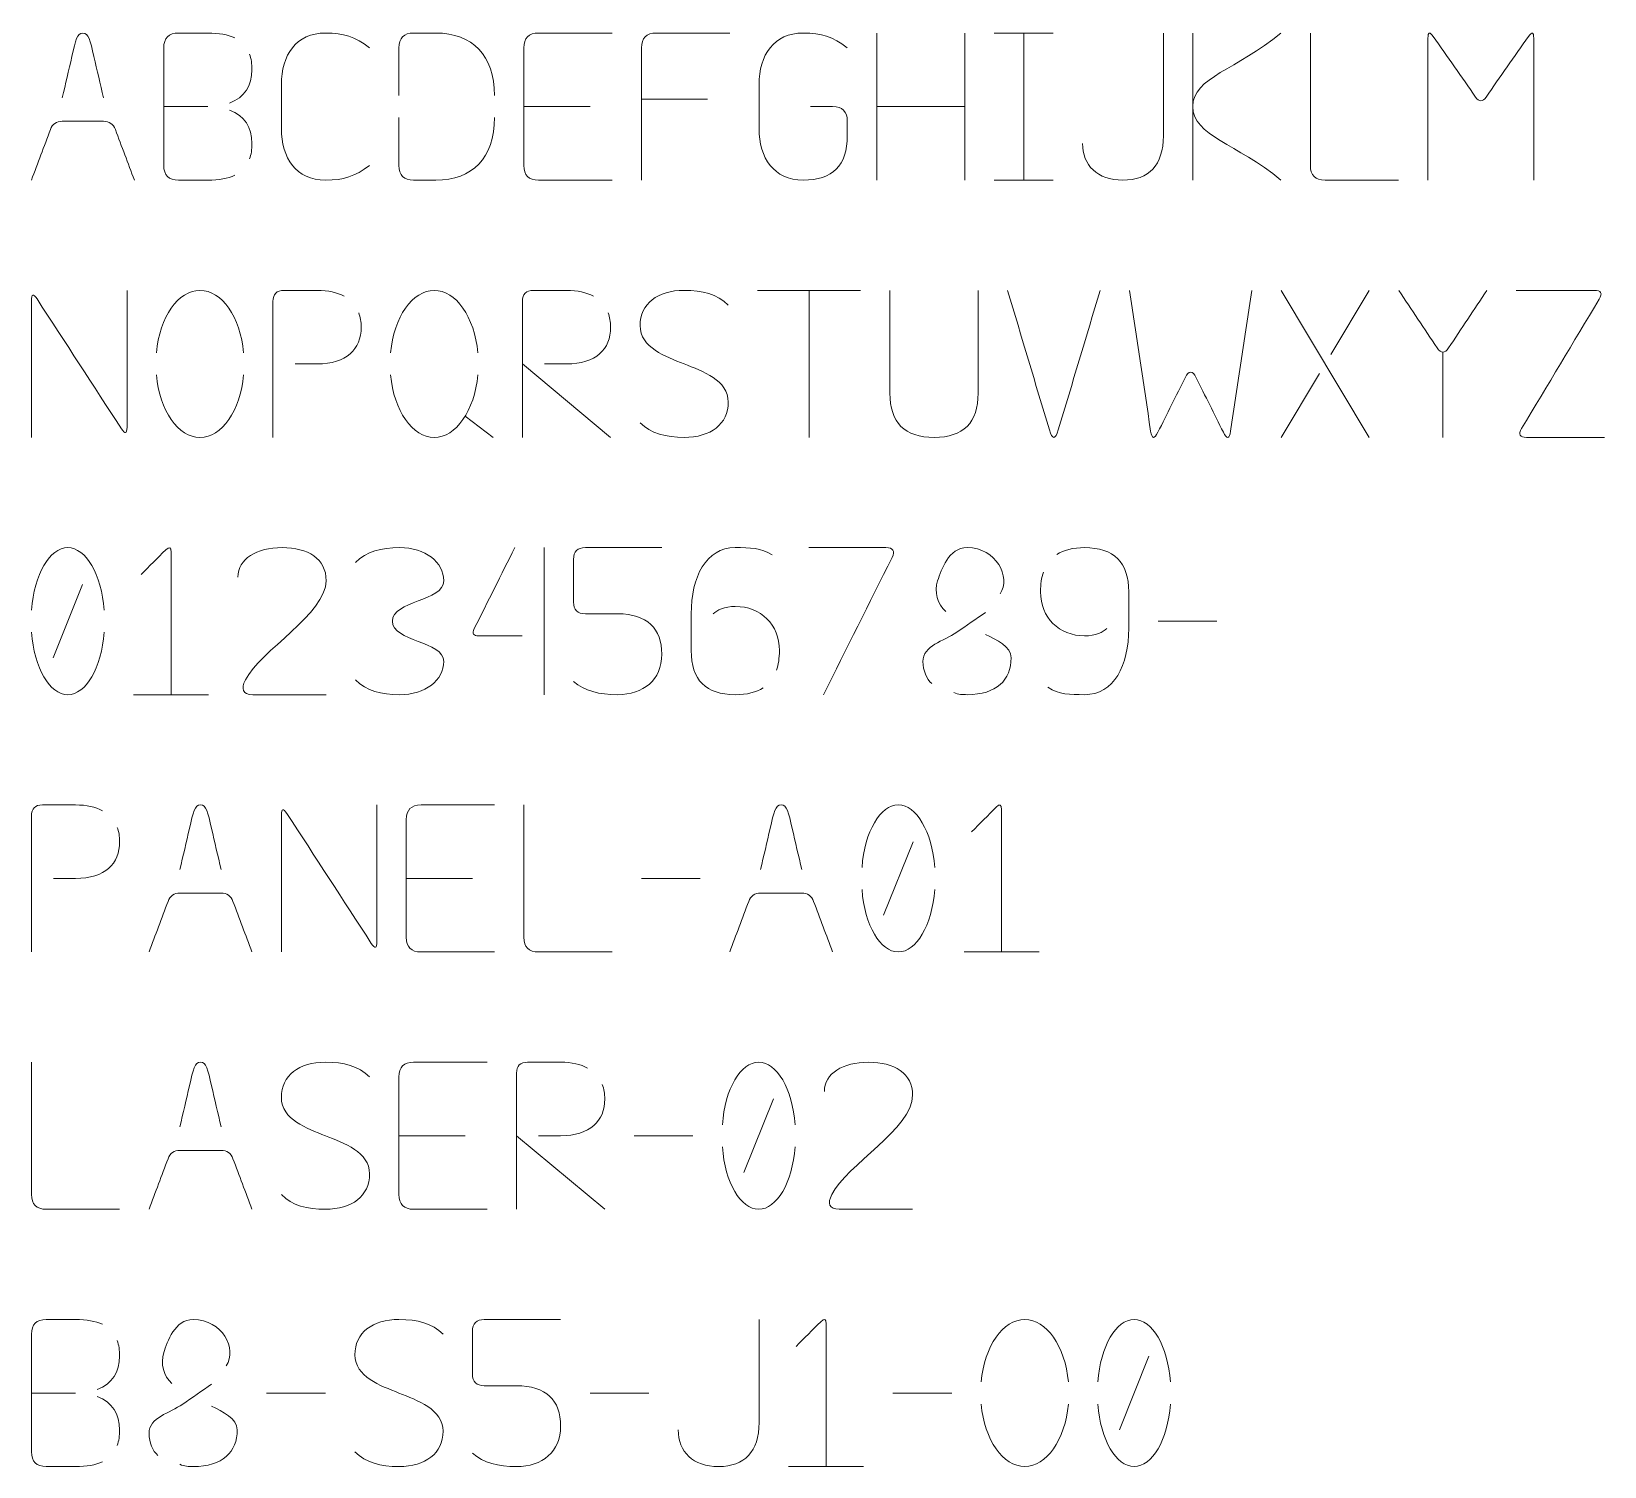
# Model space of a CAD drawing. Header units: millimetres. Extents: x 0 to 214, y -175 to 20.
import ezdxf

# ---------------------------------------------------------------- set-up
doc = ezdxf.new("R2010")
doc.units = ezdxf.units.MM
doc.layers.add('ID_CUT_SINGLELINE', color=3, linetype='Continuous', lineweight=0)

msp = doc.modelspace()

# ---------------------------------------------------------------- linework, layer by layer
at = {"layer": 'ID_CUT_SINGLELINE'}
for p, q in [((115, 0), (115, 20)), ((127, 0), (127, 20)), ((131, 20), (139, 20)), ((135, 20), (135, 0)), ((158, 0), (158, 20)), ((83, 11), (92, 11)), ((18, 10), (24, 10)), ((67, 10), (76, 10)), ((115, 10), (127, 10)), ((131, 0), (139, 0)), ((98.8, -15), (112.8, -15)), ((105.8, -15), (105.8, -35)), ((170.02, -15), (182.02, -35)), ((176.8, -23.71), (182.02, -15)), ((192.02, -23.42), (192.02, -35)), ((66.8, -25), (78.8, -35)), ((170.02, -35), (175.25, -26.29)), ((59.02, -32.11), (62.8, -35)), ((69.76, -50), (69.76, -70)), ((2.94, -65), (6.94, -55)), ((153.29, -60), (161.29, -60)), ((13.89, -70), (24.1, -70)), ((115.94, -100), (119.94, -90)), ((51, -95), (60, -95)), ((83, -95), (91, -95)), ((126.89, -105), (137.1, -105)), ((96.94, -135), (100.94, -125)), ((50, -130), (59, -130)), ((66, -130), (78, -140)), ((82, -130), (90, -130)), ((148.02, -170), (152.02, -160)), ((0, -165), (6, -165)), ((32, -165), (40, -165)), ((76, -165), (84, -165)), ((117.21, -165), (125.21, -165)), ((103, -175), (113.21, -175))]:
    msp.add_line(p, q, dxfattribs=at)
for points, knots in [([(4.2, 11.2), (4.63, 13.07), (5.07, 14.93), (5.5, 16.8), (6.02, 19.04), (6.2, 20), (7, 20), (7.8, 20), (7.98, 19.04), (8.5, 16.8), (8.93, 14.93), (9.37, 13.07), (9.8, 11.2)], [0, 0, 0, 0, 1, 1, 1, 2, 2, 2, 3, 3, 3, 4, 4, 4, 4]), ([(27.65, 19.35), (26.71, 19.79), (25.49, 20), (24, 20), (22.67, 20), (21.33, 20), (20, 20), (18.67, 20), (18, 19.33), (18, 18), (18, 12.67), (18, 7.33), (18, 2), (18, 0.67), (18.67, 0), (20, 0), (21.33, 0), (22.67, 0), (24, 0), (25.49, 0), (26.71, 0.21), (27.65, 0.65)], [0, 0, 0, 0, 1, 1, 1, 2, 2, 2, 3, 3, 3, 4, 4, 4, 5, 5, 5, 6, 6, 6, 7, 7, 7, 7]), ([(46, 18), (44, 19.5), (42.5, 20), (40, 20), (36, 20), (34, 17), (34, 13), (34, 11), (34, 9), (34, 7), (34, 3), (36, 0), (40, 0), (42.5, 0), (44, 0.5), (46, 2)], [0, 0, 0, 0, 1, 1, 1, 2, 2, 2, 3, 3, 3, 4, 4, 4, 5, 5, 5, 5]), ([(50, 11.5), (50, 13.67), (50, 15.83), (50, 18), (50, 19.33), (50.67, 20), (52, 20), (53, 20), (54, 20), (55, 20), (60, 20), (63, 17), (63, 11.5)], [0, 0, 0, 0, 1, 1, 1, 2, 2, 2, 3, 3, 3, 4, 4, 4, 4]), ([(79, 20), (75.67, 20), (72.33, 20), (69, 20), (67.67, 20), (67, 19.33), (67, 18), (67, 12.67), (67, 7.33), (67, 2), (67, 0.67), (67.67, 0), (69, 0), (72.33, 0), (75.67, 0), (79, 0)], [0, 0, 0, 0, 1, 1, 1, 2, 2, 2, 3, 3, 3, 4, 4, 4, 5, 5, 5, 5]), ([(83, 0), (83, 6), (83, 12), (83, 18), (83, 19.33), (83.67, 20), (85, 20), (88.33, 20), (91.67, 20), (95, 20)], [0, 0, 0, 0, 1, 1, 1, 2, 2, 2, 3, 3, 3, 3]), ([(111, 18), (109, 19.5), (107.5, 20), (105, 20), (101, 20), (99, 17), (99, 13), (99, 11), (99, 9), (99, 7), (99, 3), (101, 0), (105, 0), (109, 0), (111, 2), (111, 6), (111, 6.67), (111, 7.33), (111, 8), (111, 9.33), (110.33, 10), (109, 10), (108, 10), (107, 10), (106, 10)], [0, 0, 0, 0, 1, 1, 1, 2, 2, 2, 3, 3, 3, 4, 4, 4, 5, 5, 5, 6, 6, 6, 7, 7, 7, 8, 8, 8, 8]), ([(154, 20), (154, 15.33), (154, 10.67), (154, 6), (154, 2), (152, 0), (148.5, 0), (145, 0), (143, 2), (143, 5)], [0, 0, 0, 0, 1, 1, 1, 2, 2, 2, 3, 3, 3, 3]), ([(170, 20), (164, 15), (158, 14), (158, 10), (158, 6), (164, 5), (170, 0)], [0, 0, 0, 0, 1, 1, 1, 2, 2, 2, 2]), ([(174, 20), (174, 14), (174, 8), (174, 2), (174, 0.67), (174.67, 0), (176, 0), (179.33, 0), (182.67, 0), (186, 0)], [0, 0, 0, 0, 1, 1, 1, 2, 2, 2, 3, 3, 3, 3]), ([(190, 0), (190, 6.44), (190, 12.88), (190, 19.32), (190, 20.14), (190.24, 20.22), (190.71, 19.55), (192.63, 16.79), (194.56, 14.04), (196.49, 11.29), (196.96, 10.61), (197.43, 10.61), (197.9, 11.29), (199.83, 14.04), (201.75, 16.79), (203.68, 19.55), (204.15, 20.22), (204.39, 20.14), (204.39, 19.32), (204.39, 12.88), (204.39, 6.44), (204.39, 0)], [0, 0, 0, 0, 1, 1, 1, 2, 2, 2, 3, 3, 3, 4, 4, 4, 5, 5, 5, 6, 6, 6, 7, 7, 7, 7]), ([(29.67, 17.13), (29.89, 16.53), (30, 15.82), (30, 15), (30, 12.87), (28.99, 11.24), (26.96, 10.48)], [0, 0, 0, 0, 1, 1, 1, 2, 2, 2, 2]), ([(29.67, 2.87), (29.89, 3.47), (30, 4.18), (30, 5), (30, 7.13), (28.99, 8.76), (26.96, 9.52)], [0, 0, 0, 0, 1, 1, 1, 2, 2, 2, 2]), ([(0, 0), (0.86, 2.29), (1.72, 4.58), (2.58, 6.88), (2.86, 7.63), (3.4, 8), (4.2, 8), (6.07, 8), (7.93, 8), (9.8, 8), (10.6, 8), (11.14, 7.63), (11.42, 6.88), (12.28, 4.58), (13.14, 2.29), (14, 0)], [0, 0, 0, 0, 1, 1, 1, 2, 2, 2, 3, 3, 3, 4, 4, 4, 5, 5, 5, 5]), ([(50, 8.5), (50, 6.33), (50, 4.17), (50, 2), (50, 0.67), (50.67, 0), (52, 0), (53, 0), (54, 0), (55, 0), (60, 0), (63, 3), (63, 8.5)], [0, 0, 0, 0, 1, 1, 1, 2, 2, 2, 3, 3, 3, 4, 4, 4, 4]), ([(0, -35), (0, -28.8), (0, -22.6), (0, -16.4), (0, -15.47), (0.25, -15.39), (0.76, -16.17), (4.59, -22.06), (8.41, -27.94), (12.24, -33.83), (12.75, -34.61), (13, -34.53), (13, -33.6), (13, -27.4), (13, -21.2), (13, -15)], [0, 0, 0, 0, 1, 1, 1, 2, 2, 2, 3, 3, 3, 4, 4, 4, 5, 5, 5, 5]), ([(28.86, -23.5), (28.42, -18.61), (25.9, -15), (22.93, -15), (19.97, -15), (17.44, -18.61), (17, -23.5)], [0, 0, 0, 0, 1, 1, 1, 2, 2, 2, 2]), ([(32.86, -35), (32.86, -28.83), (32.86, -22.67), (32.86, -16.5), (32.86, -15.5), (33.36, -15), (34.36, -15), (35.86, -15), (37.36, -15), (38.86, -15), (40.37, -15), (41.6, -15.28), (42.54, -15.8)], [0, 0, 0, 0, 1, 1, 1, 2, 2, 2, 3, 3, 3, 4, 4, 4, 4]), ([(60.73, -23.5), (60.28, -18.61), (57.76, -15), (54.8, -15), (51.83, -15), (49.31, -18.61), (48.86, -23.5)], [0, 0, 0, 0, 1, 1, 1, 2, 2, 2, 2]), ([(66.8, -35), (66.8, -28.83), (66.8, -22.67), (66.8, -16.5), (66.8, -15.5), (67.3, -15), (68.3, -15), (69.8, -15), (71.3, -15), (72.8, -15), (74.31, -15), (75.53, -15.28), (76.47, -15.8)], [0, 0, 0, 0, 1, 1, 1, 2, 2, 2, 3, 3, 3, 4, 4, 4, 4]), ([(94.8, -17), (93.3, -15.5), (91.3, -15), (88.8, -15), (85.2, -15), (82.8, -16.8), (82.8, -19.8), (82.8, -22.8), (86.3, -24), (88.8, -25), (91.3, -26), (94.8, -27.2), (94.8, -30.2), (94.8, -33.2), (92.4, -35), (88.8, -35), (86.3, -35), (84.3, -34.5), (82.8, -33)], [0, 0, 0, 0, 1, 1, 1, 2, 2, 2, 3, 3, 3, 4, 4, 4, 5, 5, 5, 6, 6, 6, 6]), ([(116.8, -15), (116.8, -19.67), (116.8, -24.33), (116.8, -29), (116.8, -33), (118.8, -35), (122.8, -35), (126.8, -35), (128.8, -33), (128.8, -29), (128.8, -24.33), (128.8, -19.67), (128.8, -15)], [0, 0, 0, 0, 1, 1, 1, 2, 2, 2, 3, 3, 3, 4, 4, 4, 4]), ([(132.8, -15), (134.7, -21.33), (136.6, -27.66), (138.49, -33.99), (138.9, -35.34), (139.3, -35.34), (139.7, -33.99), (141.6, -27.66), (143.5, -21.33), (145.4, -15)], [0, 0, 0, 0, 1, 1, 1, 2, 2, 2, 3, 3, 3, 3]), ([(149.4, -15), (150.36, -21.38), (151.31, -27.76), (152.27, -34.14), (152.43, -35.23), (152.76, -35.29), (153.26, -34.29), (154.5, -31.82), (155.73, -29.35), (156.97, -26.88), (157.46, -25.89), (157.96, -25.89), (158.46, -26.88), (159.69, -29.35), (160.93, -31.82), (162.16, -34.29), (162.66, -35.29), (162.99, -35.23), (163.15, -34.14), (164.11, -27.76), (165.07, -21.38), (166.02, -15)], [0, 0, 0, 0, 1, 1, 1, 2, 2, 2, 3, 3, 3, 4, 4, 4, 5, 5, 5, 6, 6, 6, 7, 7, 7, 7]), ([(186.02, -15), (187.77, -17.61), (189.51, -20.22), (191.25, -22.84), (191.77, -23.61), (192.28, -23.61), (192.8, -22.84), (194.54, -20.22), (196.28, -17.61), (198.02, -15)], [0, 0, 0, 0, 1, 1, 1, 2, 2, 2, 3, 3, 3, 3]), ([(202.02, -15), (205.56, -15), (209.09, -15), (212.62, -15), (213.56, -15), (213.78, -15.4), (213.3, -16.2), (209.78, -22.07), (206.26, -27.93), (202.74, -33.8), (202.26, -34.6), (202.49, -35), (203.42, -35), (206.96, -35), (210.49, -35), (214.02, -35)], [0, 0, 0, 0, 1, 1, 1, 2, 2, 2, 3, 3, 3, 4, 4, 4, 5, 5, 5, 5]), ([(44.53, -18.05), (44.75, -18.63), (44.86, -19.29), (44.86, -20), (44.86, -23), (42.86, -25), (38.86, -25), (37.86, -25), (36.86, -25), (35.86, -25)], [0, 0, 0, 0, 1, 1, 1, 2, 2, 2, 3, 3, 3, 3]), ([(78.46, -18.05), (78.68, -18.63), (78.8, -19.29), (78.8, -20), (78.8, -23), (76.8, -25), (72.8, -25), (71.8, -25), (70.8, -25), (69.8, -25)], [0, 0, 0, 0, 1, 1, 1, 2, 2, 2, 3, 3, 3, 3]), ([(17, -26.5), (17.44, -31.39), (19.97, -35), (22.93, -35), (25.9, -35), (28.42, -31.39), (28.86, -26.5)], [0, 0, 0, 0, 1, 1, 1, 2, 2, 2, 2]), ([(48.86, -26.5), (49.31, -31.39), (51.83, -35), (54.8, -35), (57.76, -35), (60.28, -31.39), (60.73, -26.5)], [0, 0, 0, 0, 1, 1, 1, 2, 2, 2, 2]), ([(9.89, -58.5), (9.52, -53.61), (7.42, -50), (4.94, -50), (2.47, -50), (0.37, -53.61), (0, -58.5)], [0, 0, 0, 0, 1, 1, 1, 2, 2, 2, 2]), ([(14.91, -53.66), (16.03, -52.54), (17.15, -51.42), (18.27, -50.3), (18.75, -49.82), (18.99, -49.92), (18.99, -50.6), (18.99, -57.07), (18.99, -63.53), (18.99, -70)], [0, 0, 0, 0, 1, 1, 1, 2, 2, 2, 3, 3, 3, 3]), ([(28.1, -54), (28.1, -51.5), (30.6, -50), (34.1, -50), (37.6, -50), (40.1, -51.5), (40.1, -54.5), (40.1, -59), (31.1, -64), (29.1, -68), (28.5, -69.2), (28.7, -70), (30.1, -70), (33.43, -70), (36.77, -70), (40.1, -70)], [0, 0, 0, 0, 1, 1, 1, 2, 2, 2, 3, 3, 3, 4, 4, 4, 5, 5, 5, 5]), ([(44.1, -52), (45.6, -50.5), (47.6, -50), (50.1, -50), (53.6, -50), (56.1, -52), (56.1, -54.5), (56.1, -57.3), (49.1, -57.2), (49.1, -60), (49.1, -62.8), (56.1, -62.7), (56.1, -65.5), (56.1, -68), (53.6, -70), (50.1, -70), (47.6, -70), (45.6, -69.5), (44.1, -68)], [0, 0, 0, 0, 1, 1, 1, 2, 2, 2, 3, 3, 3, 4, 4, 4, 5, 5, 5, 6, 6, 6, 6]), ([(65.76, -50), (63.92, -53.67), (62.09, -57.34), (60.25, -61.02), (59.92, -61.67), (60.13, -62), (60.86, -62), (62.83, -62), (64.79, -62), (66.76, -62)], [0, 0, 0, 0, 1, 1, 1, 2, 2, 2, 3, 3, 3, 3]), ([(85.76, -50), (82.29, -50), (78.83, -50), (75.36, -50), (74.29, -50), (73.76, -50.53), (73.76, -51.6), (73.76, -53.53), (73.76, -55.47), (73.76, -57.4), (73.76, -58.47), (74.29, -59), (75.36, -59), (76.83, -59), (78.29, -59), (79.76, -59), (83.76, -59), (85.76, -61), (85.76, -64.5), (85.76, -68), (83.26, -70), (79.76, -70), (77.26, -70), (75.26, -69.5), (73.76, -68.2)], [0, 0, 0, 0, 1, 1, 1, 2, 2, 2, 3, 3, 3, 4, 4, 4, 5, 5, 5, 6, 6, 6, 7, 7, 7, 8, 8, 8, 8]), ([(100.76, -51), (99.26, -50), (97.76, -50), (95.76, -50), (91.76, -50), (89.76, -54), (89.76, -59), (89.76, -60.67), (89.76, -62.33), (89.76, -64), (89.76, -68), (91.76, -70), (95.76, -70), (97.34, -70), (98.61, -69.69), (99.56, -69.06)], [0, 0, 0, 0, 1, 1, 1, 2, 2, 2, 3, 3, 3, 4, 4, 4, 5, 5, 5, 5]), ([(105.76, -50), (109.26, -50), (112.76, -50), (116.26, -50), (117.26, -50), (117.53, -50.45), (117.09, -51.34), (113.98, -57.56), (110.87, -63.78), (107.76, -70)], [0, 0, 0, 0, 1, 1, 1, 2, 2, 2, 3, 3, 3, 3]), ([(124.39, -58.7), (123.29, -57.7), (122.79, -56), (123.29, -54.5), (123.79, -53), (124.79, -50), (127.29, -50), (131.29, -50), (133.29, -54), (131.79, -56.3)], [0, 0, 0, 0, 1, 1, 1, 2, 2, 2, 3, 3, 3, 3]), ([(138.29, -69), (139.79, -70), (141.29, -70), (143.29, -70), (147.29, -70), (149.29, -66), (149.29, -61), (149.29, -59.33), (149.29, -57.67), (149.29, -56), (149.29, -52), (147.29, -50), (143.29, -50), (141.72, -50), (140.45, -50.31), (139.49, -50.94)], [0, 0, 0, 0, 1, 1, 1, 2, 2, 2, 3, 3, 3, 4, 4, 4, 5, 5, 5, 5]), ([(137.68, -53.33), (137.42, -54.09), (137.29, -54.98), (137.29, -56), (137.29, -59.5), (139.79, -62), (143.29, -62), (144.79, -62), (145.79, -61.5), (146.29, -61)], [0, 0, 0, 0, 1, 1, 1, 2, 2, 2, 3, 3, 3, 3]), ([(101.37, -66.67), (101.63, -65.91), (101.76, -65.02), (101.76, -64), (101.76, -60.5), (99.26, -58), (95.76, -58), (94.26, -58), (93.26, -58.5), (92.76, -59)], [0, 0, 0, 0, 1, 1, 1, 2, 2, 2, 3, 3, 3, 3]), ([(129.79, -58.8), (128.59, -59.63), (127.09, -60.67), (125.89, -61.5), (124.09, -62.74), (121.29, -63.3), (121.29, -65.5), (121.29, -66.7), (121.79, -67.9), (122.49, -68.5)], [0, 0, 0, 0, 1, 1, 1, 2, 2, 2, 3, 3, 3, 3]), ([(0, -61.5), (0.37, -66.39), (2.47, -70), (4.94, -70), (7.42, -70), (9.52, -66.39), (9.89, -61.5)], [0, 0, 0, 0, 1, 1, 1, 2, 2, 2, 2]), ([(125.49, -69.7), (126.09, -70), (126.69, -70), (127.29, -70), (131.29, -70), (133.29, -68), (133.29, -65), (133.29, -63.5), (131.29, -62.5), (129.79, -61.8)], [0, 0, 0, 0, 1, 1, 1, 2, 2, 2, 3, 3, 3, 3]), ([(0, -105), (0, -98.83), (0, -92.67), (0, -86.5), (0, -85.5), (0.5, -85), (1.5, -85), (3, -85), (4.5, -85), (6, -85), (7.51, -85), (8.73, -85.28), (9.67, -85.8)], [0, 0, 0, 0, 1, 1, 1, 2, 2, 2, 3, 3, 3, 4, 4, 4, 4]), ([(20.2, -93.8), (20.63, -91.93), (21.07, -90.07), (21.5, -88.2), (22.02, -85.96), (22.2, -85), (23, -85), (23.8, -85), (23.98, -85.96), (24.5, -88.2), (24.93, -90.07), (25.37, -91.93), (25.8, -93.8)], [0, 0, 0, 0, 1, 1, 1, 2, 2, 2, 3, 3, 3, 4, 4, 4, 4]), ([(34, -105), (34, -98.8), (34, -92.6), (34, -86.4), (34, -85.47), (34.25, -85.39), (34.76, -86.17), (38.59, -92.06), (42.41, -97.94), (46.24, -103.83), (46.75, -104.61), (47, -104.53), (47, -103.6), (47, -97.4), (47, -91.2), (47, -85)], [0, 0, 0, 0, 1, 1, 1, 2, 2, 2, 3, 3, 3, 4, 4, 4, 5, 5, 5, 5]), ([(63, -85), (59.67, -85), (56.33, -85), (53, -85), (51.67, -85), (51, -85.67), (51, -87), (51, -92.33), (51, -97.67), (51, -103), (51, -104.33), (51.67, -105), (53, -105), (56.33, -105), (59.67, -105), (63, -105)], [0, 0, 0, 0, 1, 1, 1, 2, 2, 2, 3, 3, 3, 4, 4, 4, 5, 5, 5, 5]), ([(67, -85), (67, -91), (67, -97), (67, -103), (67, -104.33), (67.67, -105), (69, -105), (72.33, -105), (75.67, -105), (79, -105)], [0, 0, 0, 0, 1, 1, 1, 2, 2, 2, 3, 3, 3, 3]), ([(99.2, -93.8), (99.63, -91.93), (100.07, -90.07), (100.5, -88.2), (101.02, -85.96), (101.2, -85), (102, -85), (102.8, -85), (102.98, -85.96), (103.5, -88.2), (103.93, -90.07), (104.37, -91.93), (104.8, -93.8)], [0, 0, 0, 0, 1, 1, 1, 2, 2, 2, 3, 3, 3, 4, 4, 4, 4]), ([(122.89, -93.5), (122.52, -88.61), (120.42, -85), (117.94, -85), (115.47, -85), (113.37, -88.61), (113, -93.5)], [0, 0, 0, 0, 1, 1, 1, 2, 2, 2, 2]), ([(127.91, -88.66), (129.03, -87.54), (130.15, -86.42), (131.27, -85.3), (131.75, -84.82), (131.99, -84.92), (131.99, -85.6), (131.99, -92.07), (131.99, -98.53), (131.99, -105)], [0, 0, 0, 0, 1, 1, 1, 2, 2, 2, 3, 3, 3, 3]), ([(11.66, -88.05), (11.89, -88.63), (12, -89.29), (12, -90), (12, -93), (10, -95), (6, -95), (5, -95), (4, -95), (3, -95)], [0, 0, 0, 0, 1, 1, 1, 2, 2, 2, 3, 3, 3, 3]), ([(16, -105), (16.86, -102.71), (17.72, -100.42), (18.58, -98.12), (18.86, -97.37), (19.4, -97), (20.2, -97), (22.07, -97), (23.93, -97), (25.8, -97), (26.6, -97), (27.14, -97.37), (27.42, -98.12), (28.28, -100.42), (29.14, -102.71), (30, -105)], [0, 0, 0, 0, 1, 1, 1, 2, 2, 2, 3, 3, 3, 4, 4, 4, 5, 5, 5, 5]), ([(95, -105), (95.86, -102.71), (96.72, -100.42), (97.58, -98.12), (97.86, -97.37), (98.4, -97), (99.2, -97), (101.07, -97), (102.93, -97), (104.8, -97), (105.6, -97), (106.14, -97.37), (106.42, -98.12), (107.28, -100.42), (108.14, -102.71), (109, -105)], [0, 0, 0, 0, 1, 1, 1, 2, 2, 2, 3, 3, 3, 4, 4, 4, 5, 5, 5, 5]), ([(113, -96.5), (113.37, -101.39), (115.47, -105), (117.94, -105), (120.42, -105), (122.52, -101.39), (122.89, -96.5)], [0, 0, 0, 0, 1, 1, 1, 2, 2, 2, 2]), ([(0, -120), (0, -126), (0, -132), (0, -138), (0, -139.33), (0.67, -140), (2, -140), (5.33, -140), (8.67, -140), (12, -140)], [0, 0, 0, 0, 1, 1, 1, 2, 2, 2, 3, 3, 3, 3]), ([(20.2, -128.8), (20.63, -126.93), (21.07, -125.07), (21.5, -123.2), (22.02, -120.96), (22.2, -120), (23, -120), (23.8, -120), (23.98, -120.96), (24.5, -123.2), (24.93, -125.07), (25.37, -126.93), (25.8, -128.8)], [0, 0, 0, 0, 1, 1, 1, 2, 2, 2, 3, 3, 3, 4, 4, 4, 4]), ([(46, -122), (44.5, -120.5), (42.5, -120), (40, -120), (36.4, -120), (34, -121.8), (34, -124.8), (34, -127.8), (37.5, -129), (40, -130), (42.5, -131), (46, -132.2), (46, -135.2), (46, -138.2), (43.6, -140), (40, -140), (37.5, -140), (35.5, -139.5), (34, -138)], [0, 0, 0, 0, 1, 1, 1, 2, 2, 2, 3, 3, 3, 4, 4, 4, 5, 5, 5, 6, 6, 6, 6]), ([(62, -120), (58.67, -120), (55.33, -120), (52, -120), (50.67, -120), (50, -120.67), (50, -122), (50, -127.33), (50, -132.67), (50, -138), (50, -139.33), (50.67, -140), (52, -140), (55.33, -140), (58.67, -140), (62, -140)], [0, 0, 0, 0, 1, 1, 1, 2, 2, 2, 3, 3, 3, 4, 4, 4, 5, 5, 5, 5]), ([(66, -140), (66, -133.83), (66, -127.67), (66, -121.5), (66, -120.5), (66.5, -120), (67.5, -120), (69, -120), (70.5, -120), (72, -120), (73.51, -120), (74.73, -120.28), (75.67, -120.8)], [0, 0, 0, 0, 1, 1, 1, 2, 2, 2, 3, 3, 3, 4, 4, 4, 4]), ([(103.89, -128.5), (103.52, -123.61), (101.42, -120), (98.94, -120), (96.47, -120), (94.37, -123.61), (94, -128.5)], [0, 0, 0, 0, 1, 1, 1, 2, 2, 2, 2]), ([(107.89, -124), (107.89, -121.5), (110.39, -120), (113.89, -120), (117.39, -120), (119.89, -121.5), (119.89, -124.5), (119.89, -129), (110.89, -134), (108.89, -138), (108.29, -139.2), (108.49, -140), (109.89, -140), (113.22, -140), (116.55, -140), (119.89, -140)], [0, 0, 0, 0, 1, 1, 1, 2, 2, 2, 3, 3, 3, 4, 4, 4, 5, 5, 5, 5]), ([(77.66, -123.05), (77.89, -123.63), (78, -124.29), (78, -125), (78, -128), (76, -130), (72, -130), (71, -130), (70, -130), (69, -130)], [0, 0, 0, 0, 1, 1, 1, 2, 2, 2, 3, 3, 3, 3]), ([(16, -140), (16.86, -137.71), (17.72, -135.42), (18.58, -133.12), (18.86, -132.37), (19.4, -132), (20.2, -132), (22.07, -132), (23.93, -132), (25.8, -132), (26.6, -132), (27.14, -132.37), (27.42, -133.12), (28.28, -135.42), (29.14, -137.71), (30, -140)], [0, 0, 0, 0, 1, 1, 1, 2, 2, 2, 3, 3, 3, 4, 4, 4, 5, 5, 5, 5]), ([(94, -131.5), (94.37, -136.39), (96.47, -140), (98.94, -140), (101.42, -140), (103.52, -136.39), (103.89, -131.5)], [0, 0, 0, 0, 1, 1, 1, 2, 2, 2, 2]), ([(9.65, -155.65), (8.71, -155.21), (7.49, -155), (6, -155), (4.67, -155), (3.33, -155), (2, -155), (0.67, -155), (0, -155.67), (0, -157), (0, -162.33), (0, -167.67), (0, -173), (0, -174.33), (0.67, -175), (2, -175), (3.33, -175), (4.67, -175), (6, -175), (7.49, -175), (8.71, -174.79), (9.65, -174.35)], [0, 0, 0, 0, 1, 1, 1, 2, 2, 2, 3, 3, 3, 4, 4, 4, 5, 5, 5, 6, 6, 6, 7, 7, 7, 7]), ([(19.1, -163.7), (18, -162.7), (17.5, -161), (18, -159.5), (18.5, -158), (19.5, -155), (22, -155), (26, -155), (28, -159), (26.5, -161.3)], [0, 0, 0, 0, 1, 1, 1, 2, 2, 2, 3, 3, 3, 3]), ([(56, -157), (54.5, -155.5), (52.5, -155), (50, -155), (46.4, -155), (44, -156.8), (44, -159.8), (44, -162.8), (47.5, -164), (50, -165), (52.5, -166), (56, -167.2), (56, -170.2), (56, -173.2), (53.6, -175), (50, -175), (47.5, -175), (45.5, -174.5), (44, -173)], [0, 0, 0, 0, 1, 1, 1, 2, 2, 2, 3, 3, 3, 4, 4, 4, 5, 5, 5, 6, 6, 6, 6]), ([(72, -155), (68.53, -155), (65.07, -155), (61.6, -155), (60.53, -155), (60, -155.53), (60, -156.6), (60, -158.53), (60, -160.47), (60, -162.4), (60, -163.47), (60.53, -164), (61.6, -164), (63.07, -164), (64.53, -164), (66, -164), (70, -164), (72, -166), (72, -169.5), (72, -173), (69.5, -175), (66, -175), (63.5, -175), (61.5, -174.5), (60, -173.2)], [0, 0, 0, 0, 1, 1, 1, 2, 2, 2, 3, 3, 3, 4, 4, 4, 5, 5, 5, 6, 6, 6, 7, 7, 7, 8, 8, 8, 8]), ([(99, -155), (99, -159.67), (99, -164.33), (99, -169), (99, -173), (97, -175), (93.5, -175), (90, -175), (88, -173), (88, -170)], [0, 0, 0, 0, 1, 1, 1, 2, 2, 2, 3, 3, 3, 3]), ([(104.02, -158.66), (105.14, -157.54), (106.26, -156.42), (107.38, -155.3), (107.87, -154.82), (108.11, -154.92), (108.11, -155.6), (108.11, -162.07), (108.11, -168.53), (108.11, -175)], [0, 0, 0, 0, 1, 1, 1, 2, 2, 2, 3, 3, 3, 3]), ([(141.08, -163.5), (140.63, -158.61), (138.11, -155), (135.14, -155), (132.18, -155), (129.66, -158.61), (129.21, -163.5)], [0, 0, 0, 0, 1, 1, 1, 2, 2, 2, 2]), ([(154.96, -163.5), (154.59, -158.61), (152.49, -155), (150.02, -155), (147.55, -155), (145.45, -158.61), (145.08, -163.5)], [0, 0, 0, 0, 1, 1, 1, 2, 2, 2, 2]), ([(11.67, -157.87), (11.89, -158.47), (12, -159.18), (12, -160), (12, -162.13), (10.99, -163.76), (8.96, -164.52)], [0, 0, 0, 0, 1, 1, 1, 2, 2, 2, 2]), ([(24.5, -163.8), (23.3, -164.63), (21.8, -165.67), (20.6, -166.5), (18.8, -167.75), (16, -168.3), (16, -170.5), (16, -171.7), (16.5, -172.9), (17.2, -173.5)], [0, 0, 0, 0, 1, 1, 1, 2, 2, 2, 3, 3, 3, 3]), ([(11.67, -172.13), (11.89, -171.53), (12, -170.82), (12, -170), (12, -167.87), (10.99, -166.24), (8.96, -165.48)], [0, 0, 0, 0, 1, 1, 1, 2, 2, 2, 2]), ([(20.2, -174.7), (20.8, -175), (21.4, -175), (22, -175), (26, -175), (28, -173), (28, -170), (28, -168.5), (26, -167.5), (24.5, -166.8)], [0, 0, 0, 0, 1, 1, 1, 2, 2, 2, 3, 3, 3, 3]), ([(129.21, -166.5), (129.66, -171.39), (132.18, -175), (135.14, -175), (138.11, -175), (140.63, -171.39), (141.08, -166.5)], [0, 0, 0, 0, 1, 1, 1, 2, 2, 2, 2]), ([(145.08, -166.5), (145.45, -171.39), (147.55, -175), (150.02, -175), (152.49, -175), (154.59, -171.39), (154.96, -166.5)], [0, 0, 0, 0, 1, 1, 1, 2, 2, 2, 2])]:
    msp.add_open_spline(points, degree=3, knots=knots, dxfattribs=at)

doc.saveas('drawing.dxf')
